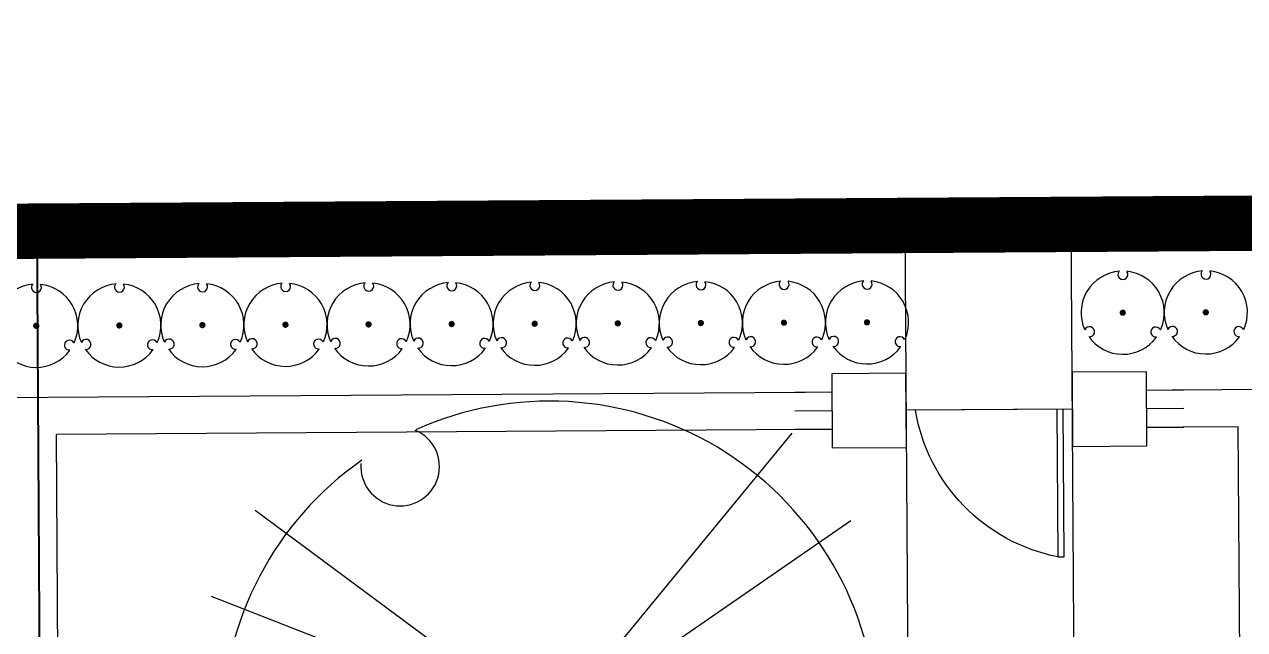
# Model space of a CAD drawing. Header units: feet. Extents: x 919634 to 928945, y 707022 to 708026.
# Drawn here: x 920449.41 to 920471.44, y 707590.41 to 707601.34 of the extents above; entities that cross this region are included whole.
import ezdxf

# ---------------------------------------------------------------- set-up
doc = ezdxf.new("R2010")
doc.units = ezdxf.units.FT
doc.header["$LTSCALE"] = 20
doc.header["$MEASUREMENT"] = 0
doc.linetypes.add('PHANTOM2', pattern=[1.25, 0.625, -0.125, 0.125, -0.125, 0.125, -0.125])
doc.linetypes.add('Site Plan$0$PHANTOM2', pattern=[1.25, 0.625, -0.125, 0.125, -0.125, 0.125, -0.125])
doc.layers.add('-u-site-propline', color=7, linetype='PHANTOM2', true_color=0xd10000)
for name, color, linetype in [('-u-site-xref', 7, 'Continuous'), ('LK-SHRB-035M', 4, 'Continuous'), ('LK-SHRB-TRNK', 3, 'Continuous'), ('LP-SHRB', 7, 'Continuous'), ('Site Plan$0$-u-site-fence', 4, 'Site Plan$0$FENCELINE1'), ('Site Plan$0$-u-site-wall', 4, 'Continuous'), ('x-RL TH6-LP Block$0$LK-TREE-013M', 253, 'Continuous'), ('x-RL TH6-LP Block$0$LK-TREE-035M', 253, 'Continuous'), ('x-RL TH6-LP Block$0$LK-TREE-050M', 253, 'Continuous'), ('x-RL TH6-LP Block$0$LK-TREE-TRNK', 253, 'Continuous'), ('x-RL TH6-LP Block$0$LP-TREE', 253, 'Continuous')]:
    doc.layers.add(name, color=color, linetype=linetype)
doc.layers.add('Site Plan$0$SP-LOT LINES', color=252, linetype='Site Plan$0$PHANTOM2', lineweight=40)
doc.layers.add('Site Plan$0$SP-SIDEWALK', color=2, linetype='Continuous', lineweight=25)
doc.layers.add('x-RL TH6-LP Block$0$-u-site-no_plot', color=253, linetype='Continuous', plot=False)
doc.layers.add('x-RL TH6-LP Block$0$LK-TREE-SHAD', color=253, linetype='Continuous', plot=False)
doc.layers.get('-u-site-xref').off()
doc.linetypes.add('Site Plan$0$FENCELINE1', pattern='A,0.25,-0.1,[133,ltypeshp.shx,S=0.1,R=0,X=-0.1,Y=0],-0.1,1', length=1.45)

# ---------------------------------------------------------------- blocks, each defined once
blk = doc.blocks.new('Site Plan$0$_Details_Kneewall&GATE')
at = {"layer": 'Site Plan$0$-u-site-fence'}
for p, q in [((-2.010000000009313, -0.6699999999254942), (-1.339999999967404, -0.6699999999254942)), ((0, -0.6699999999254942), (3, -0.6699999999254942)), ((0.1666666667442769, -0.6699999989941716), (2.833333333139308, -0.6700000007404014)), ((4.339999999967404, -0.6699999999254942), (5.010000000009313, -0.6699999999254942))]:
    blk.add_line(p, q, dxfattribs=at)
blk.add_lwpolyline([(0.2812500001164153, -3.334039417095482), (0.1666666667442769, -3.334039417095482), (0.1666666667442769, -0.6699999989941716), (0.2812500001164153, -0.6699999989941716)], close=True, dxfattribs=at)
blk.add_arc((-0.367615639581345, -0.1580065070884302), 3.241637188778279, 281.5466680696944, 350.9124866154715, dxfattribs=at)
at = {"layer": 'Site Plan$0$-u-site-wall'}
for p, q in [((-1.339999999967404, -0.3349999998463318), (-2.010000000009313, -0.3349999998463318)), ((4.339999999967404, -0.3349999998463318), (5.010000000009313, -0.3349999998463318)), ((-1.339999999967404, -1.004999999888241), (-2.010000000009313, -1.004999999888241)), ((4.339999999967404, -1.004999999888241), (5.010000000009313, -1.004999999888241))]:
    blk.add_line(p, q, dxfattribs=at)
for points in [[(-1.339999999967404, 0), (0, 0), (0, -1.3399999999674042), (-1.339999999967404, -1.3399999999674042)], [(3, 0), (4.339999999967404, 0), (4.339999999967404, -1.3399999999674042), (3, -1.3399999999674042)]]:
    blk.add_wipeout(points).dxf.layer = 'Site Plan$0$-u-site-wall'
for points in [[(-1.339999999967404, 0), (0, 0), (0, -1.339999999967404), (-1.339999999967404, -1.339999999967404)], [(3, 0), (4.339999999967404, 0), (4.339999999967404, -1.339999999967404), (3, -1.339999999967404)]]:
    blk.add_lwpolyline(points, close=True, dxfattribs=at)
blk = doc.blocks.new('Site Plan$0$_Details_TH6_wall')
at = {"layer": 'Site Plan$0$-u-site-wall'}
for p, q in [((103.2595030996017, 11.68114817689639, -3.510212444900908e-07), (84.92655939504039, 11.56160205695778, -3.51021244795431e-07)), ((81.92662317480426, 11.54203996364959, -3.510212447955095e-07), (50.59395668620709, 11.33772476110607, -3.510212936609571e-07)), ((81.9309920425294, 10.87205420830287, -3.510212447997579e-07), (66.59207312017679, 10.77203162224032, -3.510212687210938e-07)), ((87.92138872493524, 10.91111660399474, -3.510212447508361e-07), (84.9309282626491, 10.89161630149465, -3.510212447998372e-07)), ((87.98605540010612, 0.9088139189407229, -6.24309897759195e-08), (87.92138872481883, 10.91111660399474, -3.399005141745227e-07)), ((66.67613609193359, -2.230388548807241, -5.88538196976534e-08), (66.5920728428755, 10.77207454352174, -3.846943028370047e-07))]:
    blk.add_line(p, q, dxfattribs=at)
at = {"layer": 'Site Plan$0$-u-site-wall', "xscale": -1, "rotation": 0.3736111111012083}
blk.add_blockref('Site Plan$0$_Details_Kneewall&GATE', (84.92437496571802, 11.89659427164588, -3.510212203624798e-07), dxfattribs=at)
blk = doc.blocks.new('Site Plan')
at = {"layer": 'Site Plan$0$SP-LOT LINES', "ltscale": 0.4}
for points, elevation in [([(920515.9734164493, 707598.0343830681), (920383.3031401337, 707597.1659970017), (920383.9229684796, 707503.1680404616)], -0.0002835554814248908), ([(920449.6369344163, 707597.6001812386), (920450.2567582887, 707503.6029030458)], -0.0002835564670585764)]:
    blk.add_lwpolyline(points, dxfattribs=dict(at, elevation=elevation))
at = {"layer": 'Site Plan$0$SP-LOT LINES', "ltscale": 0.4, "elevation": 1.216385674786611e-07}
for points in [[(920449.6414953902, 707597.6015323638), (920471.6410269977, 707597.7450908888), (920472.2544134229, 707503.7470922022), (920450.2548818154, 707503.6035336772)], [(920449.6414953902, 707597.6015323638), (920427.6419637827, 707597.4579738388), (920428.2553502079, 707503.4599751522), (920450.2548818154, 707503.6035336772)]]:
    blk.add_lwpolyline(points, close=True, dxfattribs=at)
at = {"layer": 'Site Plan$0$SP-SIDEWALK', "elevation": 1.216385674786611e-07}
blk.add_lwpolyline([(920468.3077642057, 707597.7233395944), (920465.3078280775, 707597.7037634319), (920465.3970069996, 707584.0376110843), (920468.3969431279, 707584.0571872469)], close=True, dxfattribs=at)
at = {"layer": 'Site Plan$0$-u-site-wall', "rotation": 0.0003086165927130514}
blk.add_blockref('Site Plan$0$_Details_TH6_wall', (920383.4008524285, 707583.1598258542, 4.648374316003907e-07), dxfattribs=at)
blk = doc.blocks.new('x-RL TH6-LP Block$0$TREE-DCID-003')
at = {"layer": 'x-RL TH6-LP Block$0$LK-TREE-SHAD'}
h = blk.add_hatch(color=256, dxfattribs=at)
edge = h.paths.add_edge_path()
edge.add_arc((0.3968856378834573, -0.2333818509402761), 0.05995317584729266, 21.15480853028251, 278.3748018779562)
edge.add_arc((-0.0008743671144202381, -0.001552788357258805), 0.4999999999999888, 279.61343828940755, 324.3885214776163, ccw=False)
edge.add_arc((0.1661256328855529, -0.001552788357258805), 0.4999999999999947, 260.3865617105924, 324.3885214776188)
edge.add_arc((0.5638856378834589, -0.233381850940269), 0.05995317584729203, 21.154808530276114, 278.3748018779562, ccw=False)
edge.add_arc((0.1661256328855529, -0.001552788357258805), 0.5000000000000079, 335.1410889306152, 454.3497853199299)
edge.add_arc((0.1661256328855529, -0.001552788357166435), 0.4999999999999096, 94.34978531993075, 99.61343828940916)
edge.add_arc((-0.0008743671144202381, -0.001552788357258805), 0.4999999999999982, -24.85891106938658, 80.38656171059262, ccw=False)
at = {"layer": 'x-RL TH6-LP Block$0$LK-TREE-013M'}
for q in [(-0.3183592836868456, 0.4595258906471003), (0.4913712824952938, 0.1734434279094685), (-0.3322606496014089, -0.4496665374920354)]:
    blk.add_line((-2.842170943040401e-14, -7.105427357601002e-15), q, dxfattribs=at)
at = {"layer": 'x-RL TH6-LP Block$0$LK-TREE-035M'}
for p, q in [((-2.842170943040401e-14, -7.105427357601002e-15), (-0.4515903841247564, 0.3696693285288433)), ((-2.842170943040401e-14, 0), (0.5297686363884111, 0.0506648332027595)), ((-2.842170943040401e-14, 0), (-0.2008581083670151, -0.5160614421430196))]:
    blk.add_line(p, q, dxfattribs=at)
at = {"layer": 'x-RL TH6-LP Block$0$LK-TREE-050M'}
for centre, radius, start, end in [((-2.842170943040401e-14, 0), 0.5, 94.34978531992998, 204.1974789143562), ((0.001889855033454069, 0.4603848002291073), 0.05995317584729301, 145.5617106720361, 37.37413056032761), ((-2.842170943040401e-14, 0), 0.5, 335.6607324966501, 84.36192919374905), ((-0.3996498600313885, -0.2285557376460972), 0.05995317584729301, 265.5617106720361, 157.3741305603282), ((0.3977600049978776, -0.2318290625830173), 0.05995317584729301, 25.56171067203578, 277.374130560328), ((-2.842170943040401e-14, 0), 0.5, 215.0580211348241, 323.9795308206069)]:
    blk.add_arc(centre, radius, start, end, dxfattribs=at)
at = {"layer": 'x-RL TH6-LP Block$0$LK-TREE-TRNK', "const_width": 0.0375}
blk.add_lwpolyline([(-0.01875000000001137, 0, 1), (0.01874999999998295, 0, 1)], format="xyb", close=True, dxfattribs=at)
blk = doc.blocks.new('x-RL TH6-LP Block$0$TREE-SIMP-021')
at = {"layer": 'x-RL TH6-LP Block$0$LK-TREE-SHAD'}
h = blk.add_hatch(color=256, dxfattribs=at)
edge = h.paths.add_edge_path()
edge.add_arc((0.1670000000000016, 0), 0.5000000000000239, 260.3865617105897, 278.5936085237907)
edge.add_arc((0.2619320473717437, -0.4475469871519522), 0.05101736742950515, 186.3524412592835, 246.651281477449, ccw=False)
edge.add_arc((0, -2.131628207280301e-14), 0.4999999999999955, 279.61343828940744, 294.98973247718067, ccw=False)
edge = h.paths.add_edge_path()
edge.add_arc((0.1670000000000016, -2.842170943040401e-14), 0.4999999999999858, 285.35812662729506, 294.9897324771812, ccw=False)
edge.add_arc((0.2619320473717153, -0.4475469871519593), 0.05101736742950547, 317.3004536736503, 392.4177406316337)
edge.add_arc((0.3377983859684264, -0.3832874793667926), 0.04937740005396908, 228.3744434168904, 416.8573514313249)
edge.add_arc((0, -4.263256414560601e-14), 0.499999999999984, 316.8519098886588, 366.9897324771847)
edge.add_arc((0.5065839324883825, 0.1108125556681472), 0.0510173674294981, 258.3524412592744, 464.4177406316392)
edge.add_arc((0.4689134968027702, 0.2028230113137752), 0.04937740005396369, 300.3744434168894, 488.8573514313118)
edge.add_arc((0, -2.131628207280301e-14), 0.5000000000000026, 28.85190988865855, 78.98973247718327)
edge.add_arc((0.05115404106064148, 0.5160329129350814), 0.05101736742951309, 330.3524412592923, 399.9472398419138)
edge.add_arc((0.1190060928392711, 0.5086389940592824), 0.04937740005397353, 12.374443416904683, 125.5951215006767, ccw=False)
edge.add_arc((0.2181540410606431, 0.5160329129350814), 0.05101736742948313, -29.647558740707723, 176.4177406316317, ccw=False)
edge.add_arc((0.1670000000000016, -2.842170943040401e-14), 0.5000000000000039, 28.851909888658213, 78.98973247718328, ccw=False)
edge.add_arc((0.6359134968028002, 0.2028230113137681), 0.04937740005397455, -59.62555658313693, 128.85735143134, ccw=False)
edge.add_arc((0.6735839324883557, 0.1108125556681472), 0.05101736742948965, -101.64755874069431, 104.4177406316083, ccw=False)
edge.add_arc((0.1669999999999732, -1.4210854715202e-14), 0.5000000000000059, -43.14809011132962, 6.989732477181519, ccw=False)
edge.add_arc((0.5047983859678311, -0.3832874793662739), 0.04937740005395616, -131.62555658219208, 56.857351430414894, ccw=False)
edge.add_arc((0.4289320473717453, -0.4475469871519522), 0.05101736742948169, -173.64755874072046, 32.41774063164411, ccw=False)
at = {"layer": 'x-RL TH6-LP Block$0$LK-TREE-050M'}
for centre, radius, start, end in [((-0.04799390716075891, 0.5086389940592824), 0.04937740005396271, 12.3744434168969, 201.2618362351385), ((0.0511540410606699, 0.5160329129350814), 0.05101736742949643, 330.3524412592786, 176.4177406316339), ((-0.003777478401218559, 0.003136797043296724), 0.4952442819776592, 100.5015960879655, 151.0925035290089), ((-2.842170943040401e-14, -2.131628207280301e-14), 0.5, 28.85190988865747, 78.98973247718159), ((-0.4749689964509969, 0.2081133238393136), 0.05101736742949643, 42.43331910011396, 248.4177406316341), ((0.4689134968027702, 0.2028230113137681), 0.04937740005396271, 300.3744434168967, 129.2618362351378), ((-0.4985753626810379, 0.1115331750183941), 0.04937740005396271, 84.37444341689746, 273.2618362351384), ((0.5065839324883825, 0.1108125556681472), 0.05101736742949643, 258.3524412592795, 104.4177406316339), ((-2.842170943040401e-14, -2.131628207280301e-14), 0.5, 172.8519098886574, 222.9897324771822), ((-2.842170943040401e-14, -2.131628207280301e-14), 0.5, 316.8519098886569, 6.989732477181856), ((-0.3447010244698276, -0.3874118052906965), 0.05101736742949643, 114.3524412592789, 320.4177406316336), ((0.3377983859684264, -0.3832874793667926), 0.04937740005396271, 228.3744434168969, 57.2618362351381), ((-0.2601426129294566, -0.4397077010247585), 0.04937740005396271, 156.3744434168966, 345.2618362351382), ((0.2619320473717153, -0.4475469871519522), 0.05101736742949643, 183.8540007653813, 32.41774063163366), ((-2.842170943040401e-14, -2.131628207280301e-14), 0.5, 244.8519098886572, 294.9897324771821)]:
    blk.add_arc(centre, radius, start, end, dxfattribs=at)
at = {"layer": 'x-RL TH6-LP Block$0$LK-TREE-TRNK', "const_width": 0.03749999999999999}
blk.add_lwpolyline([(-0.01875000000001137, -2.131628207280301e-14, 1), (0.01874999999998295, -2.131628207280301e-14, 1)], format="xyb", close=True, dxfattribs=at)
blk = doc.blocks.new('x-RL TH6-LP Block', base_point=(1241.69948305884, -21.8293156442694))
at = {"layer": 'x-RL TH6-LP Block$0$-u-site-no_plot'}
blk.add_line((1241.69948305884, -21.8293156442694), (1374.366149725276, -21.82931564433966), dxfattribs=at)
at = {"layer": 'x-RL TH6-LP Block$0$LP-TREE'}
for name, p, xscale, yscale, zscale, rotation in [('x-RL TH6-LP Block$0$TREE-SIMP-021', (1280.685206363327, -10.36543086299207), 11.24595552882447, 11.24595552882447, 9.733612224634927, 180), ('x-RL TH6-LP Block$0$TREE-DCID-003', (1298.840777353616, -12.79019664600492), 11.82707345530831, 11.82707345530831, 11.82707345530831, 89.54196761393237)]:
    blk.add_blockref(name, p, dxfattribs=dict(at, xscale=xscale, yscale=yscale, zscale=zscale, rotation=rotation))
blk = doc.blocks.new('SHRUB-LRG-020')
at = {"layer": 'LK-SHRB-035M'}
for centre, radius, start, end in [((0, 0), 0.5, 94.34978531993045, 204.197478914356), ((0.001889855033477161, 0.4603848002291109), 0.05995317584729301, 145.5617106720357, 37.37413056032797), ((0, 0), 0.5, 335.6607324966503, 84.36192919374862), ((-0.3996498600313707, -0.2285557376460936), 0.05995317584729301, 265.5617106720358, 157.3741305603279), ((0, 0), 0.5, 215.0580211348241, 323.979530820607), ((0.3977600049978971, -0.2318290625830173), 0.05995317584729301, 25.56171067203576, 277.3741305603279)]:
    blk.add_arc(centre, radius, start, end, dxfattribs=at)
at = {"layer": 'LK-SHRB-TRNK', "const_width": 0.0375}
blk.add_lwpolyline([(-0.01875000000000071, 0, 1), (0.01875000000000071, 0, 1)], format="xyb", close=True, dxfattribs=at)

msp = doc.modelspace()

# ---------------------------------------------------------------- block references
at = {"layer": '-u-site-xref'}
msp.add_blockref('Site Plan', (0, 0), dxfattribs=at)

# ---------------------------------------------------------------- next in the draw order: linework, layer by layer
at = {"layer": '-u-site-propline', "const_width": 1}
msp.add_lwpolyline([(920947.0000886252, 707545.9204017931), (920946.2013768834, 707600.8345230455), (920548.4734135537, 707598.2488059332), (920114.5755185183, 707595.4173937511), (920115.1048384466, 707522.8953291861), (920102.9668962085, 707404.7482034572), (920105.5431136015, 707051.8130943171), (920991.6971269739, 707057.367269914), (920991.4728619354, 707093.1250671773), (921085.439179533, 707093.7985091242), (921082.2021453959, 707546.7798329409)], close=True, dxfattribs=at)

# ---------------------------------------------------------------- next in the draw order: block references
at = {"layer": '-u-site-xref', "rotation": 180.3750210479411}
msp.add_blockref('x-RL TH6-LP Block', (920515.97342309, 707598.0333671992, -1.747168954701352e-05), dxfattribs=at)
at = {"layer": 'LP-SHRB', "xscale": 1.502163410681632, "yscale": 1.502163410681632, "zscale": 1.502163410681632}
for p in [(920469.2381538743, 707596.1305443486, 6.678745278340574e-06), (920470.7376191639, 707596.1366850006, 6.678745278340574e-06), (920449.6278794843, 707595.8945156491, 6.678745278340574e-06), (920451.127344774, 707595.9006563011, 6.678745278340574e-06), (920452.6268100636, 707595.9067969531, 6.678745278340574e-06), (920454.1262753533, 707595.912937605, 6.678745278340574e-06), (920455.6257406429, 707595.919078257, 6.678745278340574e-06), (920457.1252059325, 707595.925218909, 6.678745278340574e-06), (920458.6246712222, 707595.931359561, 6.678745278340574e-06), (920460.1241365118, 707595.937500213, 6.678745278340574e-06), (920461.6236018015, 707595.943640865, 6.678745278340574e-06), (920463.1230670911, 707595.949781517, 6.678745278340574e-06), (920464.6225323807, 707595.955922169, 6.678745278340574e-06)]:
    msp.add_blockref('SHRUB-LRG-020', p, dxfattribs=at)

doc.saveas('drawing.dxf')
